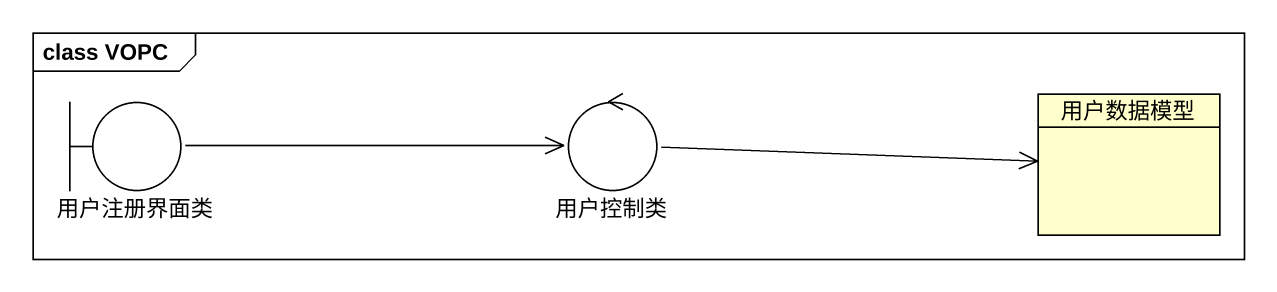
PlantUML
@startuml
mainframe class VOPC
allowmixing
hide circle
hide empty members
boundary 用户注册界面类
control 用户控制类
class 用户数据模型
用户注册界面类 -right-> 用户控制类
用户控制类 -right-> 用户数据模型
@enduml
